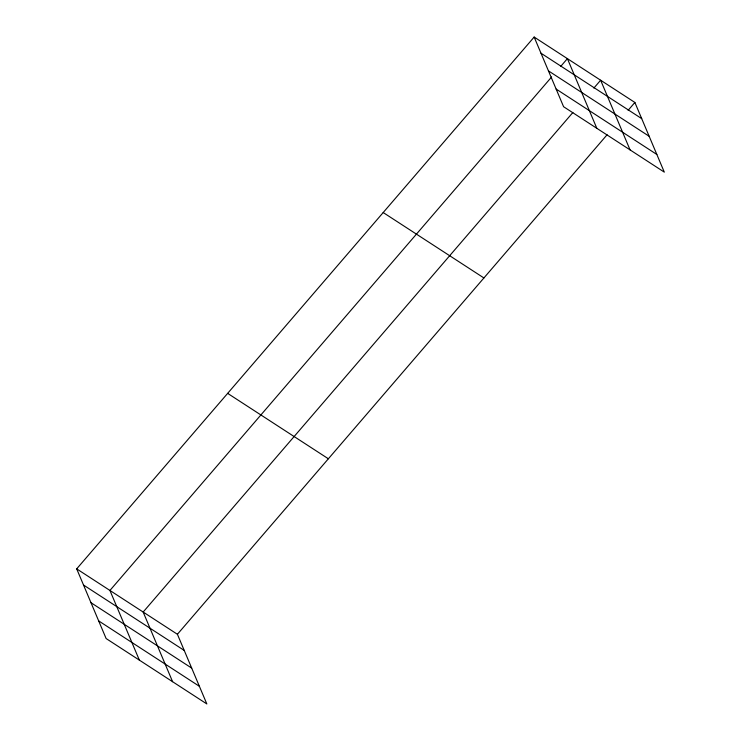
<?xml version="1.0" encoding="UTF-8"?>
<svg xmlns="http://www.w3.org/2000/svg" width="741" height="741" viewBox="0 0 741 741"><rect width="100%" height="100%" fill="white"/><g stroke="black" fill="none" stroke-linecap="round" stroke-linejoin="round"><path stroke-width="1.11" d="M76.694 568.866L177.405 634.277L206.841 703.95L106.12 638.538L76.694 568.866L534.159 37.05L634.88 102.462L664.307 172.134L563.595 106.723L534.159 37.05M551.628 76.971L109.927 590.457L139.354 660.12M560.641 66.495L567.402 58.632L596.829 128.304M572.849 112.53L143.161 612.038L172.597 681.711M593.874 88.077L600.636 80.223L630.063 149.895M177.405 634.277L607.092 134.769M628.118 110.316L634.88 102.462M540.986 53.213L641.706 118.625M548.451 70.867L649.162 136.279M556.13 89.059L656.85 154.471M383.199 212.547L483.91 277.958M227.654 393.369L328.374 458.781M83.52 585.029L184.231 650.441M90.976 602.692L191.697 668.104M98.664 620.884L199.375 686.296"/></g></svg>
